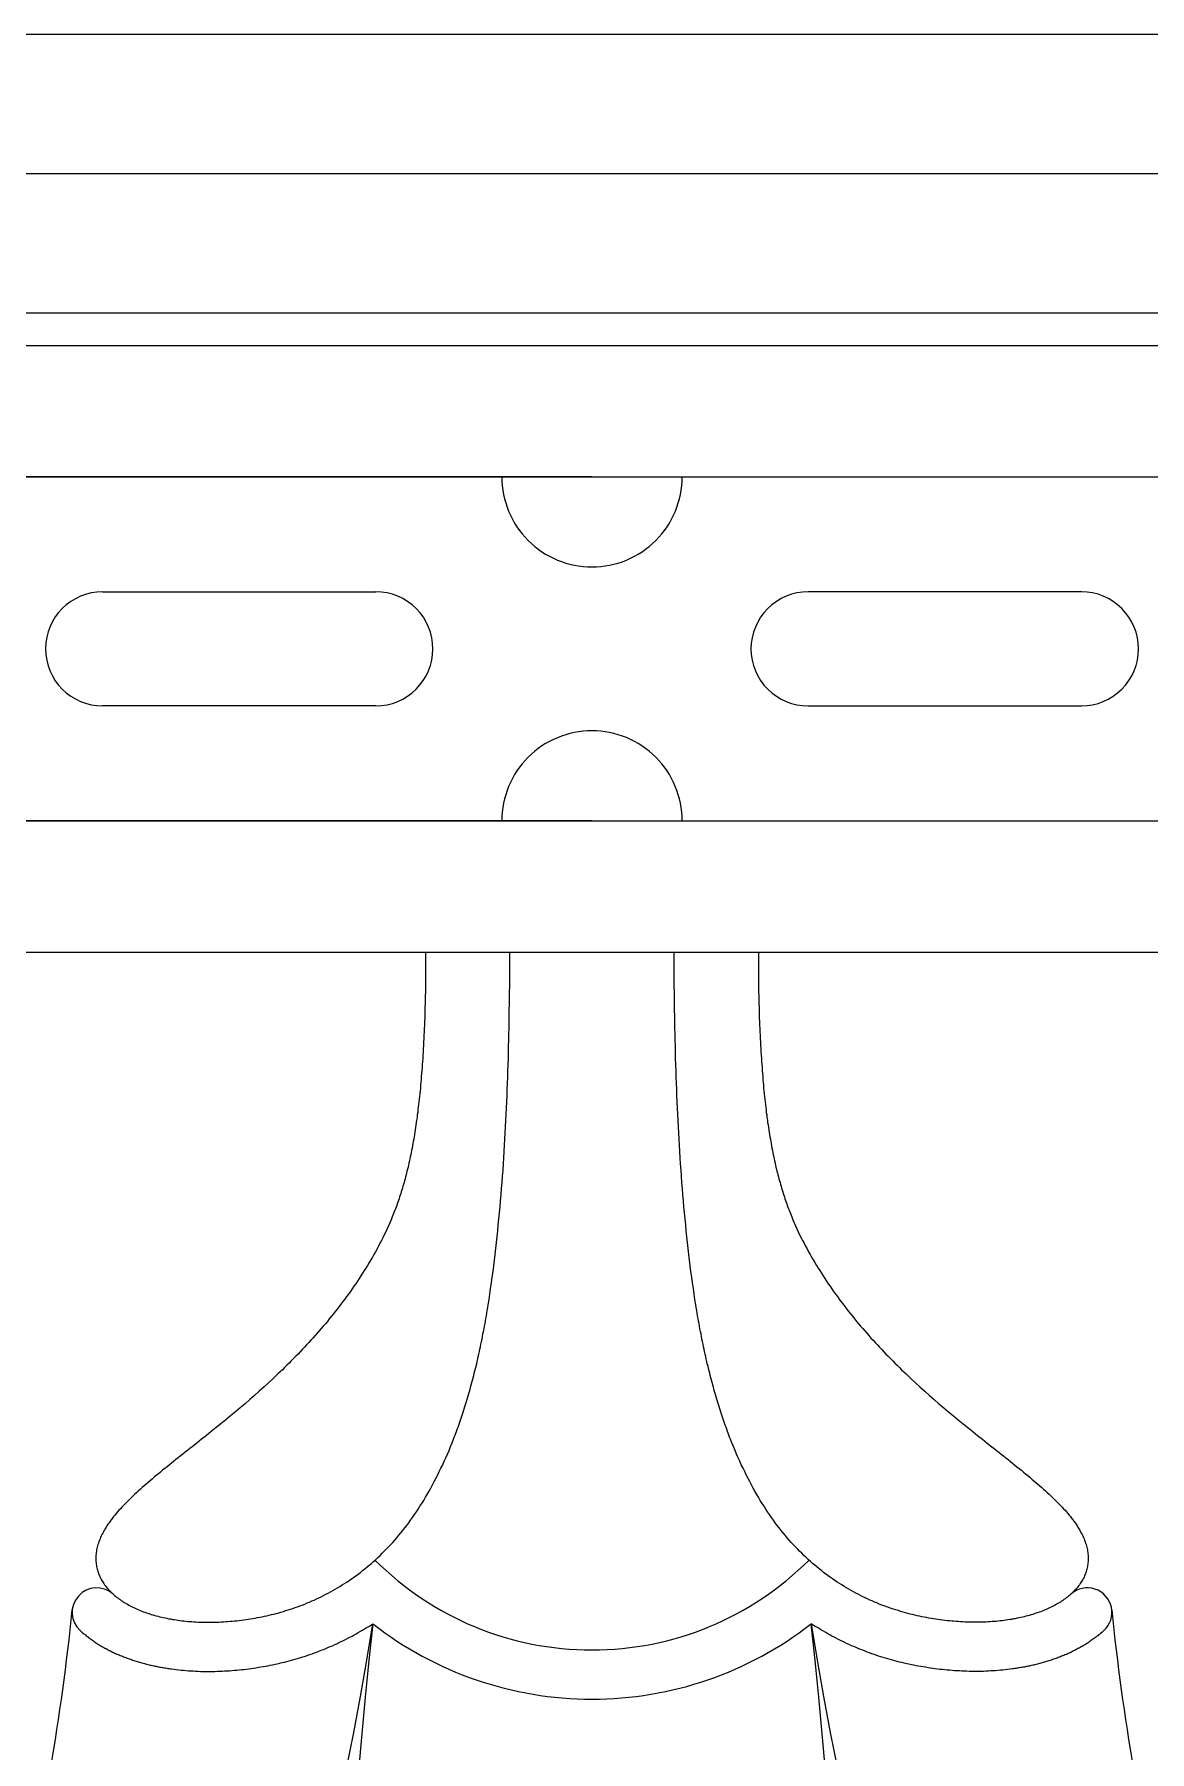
# Model space of a CAD drawing. Extents: x -111 to 2985, y -118 to 122.
# Drawn here: x 101.28 to 109.58, y 108.78 to 121.56 of the extents above; entities that cross this region are included whole.
import ezdxf

# ---------------------------------------------------------------- set-up
doc = ezdxf.new("R2010")
doc.units = 0
doc.layers.add('LAYER_03', color=5, linetype='CONTINUOUS')

msp = doc.modelspace()

# ---------------------------------------------------------------- linework, layer by layer
at = {"layer": 'LAYER_03'}
for points in [[(73.914, 121.562), (115.933, 121.562)], [(73.914, 120.525), (115.933, 120.525)], [(73.914, 119.488), (115.933, 119.488)], [(73.914, 119.244), (115.933, 119.244)], [(105.428, 118.268), (94.924, 118.268)], [(94.924, 118.268), (115.933, 118.268)], [(105.428, 118.268), (115.933, 118.268)], [(101.785, 117.411), (103.82, 117.411)], [(103.82, 116.562), (101.785, 116.562)], [(105.428, 115.705), (94.924, 115.705)], [(94.924, 115.705), (115.933, 115.705)], [(105.428, 115.705), (115.933, 115.705)], [(73.914, 114.729), (115.933, 114.729)], [(104.19, 114.729), (104.19, 114.698), (104.19, 114.667), (104.19, 114.636), (104.19, 114.606), (104.19, 114.576), (104.189, 114.546), (104.189, 114.517), (104.188, 114.488), (104.188, 114.459), (104.188, 114.43), (104.187, 114.402), (104.186, 114.374), (104.186, 114.346), (104.185, 114.318), (104.184, 114.291), (104.183, 114.264), (104.183, 114.238), (104.182, 114.211), (104.181, 114.185), (104.18, 114.159), (104.179, 114.134), (104.177, 114.109), (104.176, 114.083), (104.175, 114.059), (104.174, 114.034), (104.172, 114.01), (104.171, 113.986), (104.17, 113.962), (104.168, 113.938), (104.167, 113.915), (104.165, 113.892), (104.163, 113.869), (104.162, 113.847), (104.16, 113.824), (104.158, 113.802), (104.156, 113.78), (104.154, 113.759), (104.153, 113.737), (104.151, 113.716), (104.149, 113.695), (104.146, 113.674), (104.144, 113.654), (104.142, 113.633), (104.14, 113.613), (104.138, 113.593), (104.135, 113.574), (104.133, 113.554), (104.131, 113.535), (104.128, 113.516), (104.126, 113.497), (104.123, 113.478), (104.12, 113.46), (104.118, 113.441), (104.115, 113.423), (104.112, 113.405), (104.11, 113.388), (104.107, 113.37), (104.104, 113.353), (104.101, 113.336), (104.098, 113.319), (104.095, 113.302), (104.092, 113.285), (104.089, 113.269), (104.086, 113.252), (104.082, 113.236), (104.079, 113.22), (104.076, 113.204), (104.072, 113.189), (104.069, 113.173), (104.066, 113.158), (104.062, 113.143), (104.059, 113.127), (104.055, 113.113), (104.051, 113.098), (104.048, 113.083), (104.044, 113.069), (104.04, 113.054), (104.037, 113.04), (104.033, 113.026), (104.029, 113.012), (104.025, 112.998), (104.021, 112.985), (104.017, 112.971), (104.013, 112.958), (104.009, 112.944), (104.005, 112.931), (104.001, 112.918), (103.996, 112.905), (103.992, 112.892), (103.988, 112.88), (103.983, 112.867), (103.979, 112.855), (103.975, 112.842), (103.97, 112.83), (103.966, 112.818), (103.961, 112.806), (103.956, 112.794), (103.952, 112.782), (103.942, 112.758), (103.933, 112.735), (103.923, 112.712), (103.913, 112.69), (103.903, 112.667), (103.893, 112.645), (103.882, 112.623), (103.872, 112.602), (103.861, 112.581), (103.85, 112.56), (103.839, 112.539), (103.828, 112.518), (103.817, 112.497), (103.805, 112.477), (103.794, 112.457), (103.782, 112.437), (103.77, 112.416), (103.758, 112.396), (103.746, 112.376), (103.733, 112.357), (103.721, 112.337), (103.708, 112.317), (103.695, 112.298), (103.683, 112.278), (103.67, 112.259), (103.656, 112.24), (103.643, 112.22), (103.63, 112.201), (103.616, 112.182), (103.602, 112.163), (103.588, 112.145), (103.574, 112.126), (103.56, 112.107), (103.546, 112.089), (103.532, 112.07), (103.517, 112.052), (103.503, 112.034), (103.488, 112.015), (103.473, 111.997), (103.459, 111.979), (103.444, 111.961), (103.428, 111.943), (103.413, 111.926), (103.398, 111.908), (103.383, 111.89), (103.367, 111.873), (103.351, 111.855), (103.336, 111.838), (103.32, 111.821), (103.304, 111.803), (103.288, 111.786), (103.272, 111.769), (103.256, 111.752), (103.24, 111.735), (103.223, 111.719), (103.207, 111.702), (103.19, 111.685), (103.174, 111.668), (103.157, 111.652), (103.14, 111.635), (103.124, 111.619), (103.09, 111.587), (103.056, 111.554), (103.021, 111.522), (102.987, 111.491), (102.952, 111.459), (102.917, 111.428), (102.881, 111.397), (102.846, 111.366), (102.81, 111.336), (102.774, 111.306), (102.738, 111.276), (102.702, 111.246), (102.666, 111.217), (102.63, 111.188), (102.594, 111.159), (102.558, 111.13), (102.522, 111.102), (102.487, 111.073), (102.452, 111.045), (102.434, 111.032), (102.417, 111.018), (102.399, 111.004), (102.382, 110.99), (102.365, 110.977), (102.348, 110.963), (102.331, 110.95), (102.314, 110.936), (102.298, 110.923), (102.281, 110.909), (102.265, 110.896), (102.248, 110.883), (102.232, 110.87), (102.216, 110.857), (102.201, 110.844), (102.185, 110.831), (102.17, 110.818), (102.154, 110.805), (102.139, 110.792), (102.124, 110.779), (102.11, 110.767), (102.095, 110.754), (102.081, 110.741), (102.067, 110.729), (102.053, 110.716), (102.04, 110.704), (102.026, 110.692), (102.013, 110.679), (102, 110.667), (101.988, 110.655), (101.975, 110.643), (101.963, 110.631), (101.951, 110.619), (101.94, 110.607), (101.929, 110.595), (101.918, 110.583), (101.907, 110.572), (101.897, 110.56), (101.886, 110.548), (101.877, 110.537), (101.867, 110.525), (101.858, 110.514), (101.849, 110.502), (101.841, 110.491), (101.833, 110.48), (101.825, 110.468), (101.818, 110.457), (101.811, 110.446), (101.804, 110.435), (101.798, 110.424), (101.791, 110.413), (101.786, 110.402), (101.78, 110.391), (101.775, 110.381), (101.77, 110.37), (101.766, 110.359), (101.762, 110.349), (101.758, 110.338), (101.754, 110.328), (101.751, 110.318), (101.748, 110.307), (101.746, 110.297), (101.743, 110.287), (101.741, 110.277), (101.74, 110.267), (101.738, 110.257), (101.737, 110.247), (101.736, 110.237), (101.735, 110.228), (101.735, 110.218), (101.735, 110.208), (101.735, 110.199), (101.736, 110.19), (101.737, 110.18), (101.738, 110.171), (101.739, 110.162), (101.741, 110.153), (101.742, 110.144), (101.745, 110.135), (101.747, 110.126), (101.75, 110.117), (101.752, 110.108), (101.755, 110.1), (101.759, 110.091), (101.762, 110.083), (101.766, 110.074), (101.77, 110.066), (101.775, 110.058), (101.779, 110.05), (101.784, 110.042), (101.789, 110.034), (101.794, 110.026), (101.8, 110.018), (101.805, 110.011), (101.811, 110.003), (101.817, 109.996), (101.824, 109.988), (101.83, 109.981), (101.837, 109.974), (101.844, 109.967), (101.851, 109.96), (101.858, 109.953), (101.866, 109.946), (101.873, 109.939), (101.881, 109.933), (101.889, 109.926), (101.898, 109.92), (101.906, 109.913), (101.915, 109.907), (101.924, 109.901), (101.933, 109.895), (101.942, 109.889), (101.951, 109.883), (101.961, 109.878), (101.971, 109.872), (101.98, 109.866), (101.99, 109.861), (102.001, 109.856), (102.011, 109.851), (102.022, 109.846), (102.032, 109.841), (102.043, 109.836), (102.054, 109.831), (102.065, 109.826), (102.077, 109.822), (102.088, 109.817), (102.1, 109.813), (102.112, 109.809), (102.123, 109.805), (102.136, 109.801), (102.148, 109.797), (102.16, 109.793), (102.173, 109.79), (102.185, 109.786), (102.198, 109.783), (102.211, 109.78), (102.224, 109.776), (102.237, 109.773), (102.25, 109.771), (102.264, 109.768), (102.277, 109.765), (102.291, 109.763), (102.305, 109.76), (102.319, 109.758), (102.333, 109.756), (102.347, 109.754), (102.361, 109.752), (102.376, 109.75), (102.39, 109.748), (102.405, 109.747), (102.42, 109.745), (102.435, 109.744), (102.449, 109.743), (102.465, 109.742), (102.48, 109.741), (102.495, 109.74), (102.51, 109.74), (102.526, 109.739), (102.541, 109.739), (102.557, 109.739), (102.573, 109.739), (102.588, 109.739), (102.604, 109.739), (102.62, 109.739), (102.636, 109.74), (102.653, 109.74), (102.669, 109.741), (102.685, 109.742), (102.702, 109.743), (102.718, 109.744), (102.735, 109.746), (102.751, 109.747), (102.768, 109.749), (102.785, 109.75), (102.802, 109.752), (102.819, 109.754), (102.835, 109.756), (102.853, 109.759), (102.87, 109.761), (102.887, 109.764), (102.904, 109.767), (102.921, 109.77), (102.938, 109.773), (102.956, 109.776), (102.973, 109.78), (102.991, 109.783), (103.008, 109.787), (103.025, 109.791), (103.043, 109.796), (103.06, 109.8), (103.078, 109.804), (103.096, 109.809), (103.113, 109.814), (103.131, 109.819), (103.148, 109.825), (103.166, 109.83), (103.184, 109.836), (103.201, 109.842), (103.219, 109.848), (103.237, 109.854), (103.254, 109.861), (103.272, 109.867), (103.29, 109.874), (103.307, 109.882), (103.325, 109.889), (103.342, 109.897), (103.36, 109.904), (103.378, 109.912), (103.395, 109.921), (103.413, 109.929), (103.43, 109.938), (103.448, 109.947), (103.465, 109.956), (103.482, 109.965), (103.5, 109.975), (103.517, 109.985), (103.534, 109.995), (103.552, 110.005), (103.569, 110.016), (103.586, 110.027), (103.603, 110.038), (103.62, 110.049), (103.637, 110.061), (103.654, 110.073), (103.671, 110.085), (103.687, 110.097), (103.704, 110.11), (103.721, 110.123), (103.737, 110.136), (103.754, 110.15), (103.77, 110.163), (103.787, 110.177), (103.803, 110.192), (103.819, 110.206), (103.835, 110.221), (103.851, 110.236), (103.867, 110.252), (103.882, 110.268), (103.898, 110.284), (103.914, 110.3), (103.929, 110.316), (103.945, 110.333), (103.96, 110.351), (103.975, 110.368), (103.99, 110.386), (104.005, 110.404), (104.02, 110.422), (104.035, 110.441), (104.049, 110.46), (104.064, 110.48), (104.078, 110.499), (104.092, 110.519), (104.106, 110.54), (104.121, 110.56), (104.134, 110.581), (104.148, 110.603), (104.162, 110.624), (104.176, 110.646), (104.189, 110.669), (104.202, 110.691), (104.216, 110.714), (104.229, 110.738), (104.242, 110.761), (104.254, 110.786), (104.267, 110.81), (104.28, 110.835), (104.292, 110.86), (104.304, 110.885), (104.317, 110.911), (104.329, 110.937), (104.34, 110.964), (104.352, 110.991), (104.364, 111.018), (104.375, 111.046), (104.387, 111.074), (104.398, 111.102), (104.403, 111.117), (104.409, 111.131), (104.414, 111.146), (104.42, 111.16), (104.425, 111.175), (104.431, 111.19), (104.436, 111.205), (104.441, 111.22), (104.446, 111.235), (104.452, 111.25), (104.457, 111.265), (104.462, 111.281), (104.467, 111.296), (104.472, 111.312), (104.477, 111.328), (104.482, 111.344), (104.487, 111.359), (104.492, 111.375), (104.497, 111.392), (104.502, 111.408), (104.507, 111.424), (104.511, 111.441), (104.516, 111.457), (104.521, 111.474), (104.525, 111.49), (104.53, 111.507), (104.535, 111.524), (104.539, 111.541), (104.544, 111.558), (104.548, 111.576), (104.552, 111.593), (104.557, 111.61), (104.561, 111.628), (104.565, 111.645), (104.57, 111.663), (104.574, 111.681), (104.578, 111.699), (104.582, 111.717), (104.586, 111.735), (104.59, 111.754), (104.594, 111.772), (104.598, 111.79), (104.602, 111.809), (104.606, 111.828), (104.61, 111.847), (104.613, 111.866), (104.617, 111.885), (104.621, 111.904), (104.625, 111.923), (104.628, 111.942), (104.632, 111.962), (104.635, 111.981), (104.639, 112.001), (104.642, 112.021), (104.646, 112.041), (104.649, 112.061), (104.652, 112.081), (104.655, 112.101), (104.662, 112.141), (104.668, 112.182), (104.674, 112.224), (104.68, 112.265), (104.686, 112.307), (104.692, 112.35), (104.697, 112.392), (104.702, 112.435), (104.708, 112.478), (104.713, 112.522), (104.718, 112.565), (104.722, 112.609), (104.727, 112.654), (104.731, 112.698), (104.736, 112.743), (104.74, 112.787), (104.744, 112.832), (104.748, 112.877), (104.752, 112.923), (104.755, 112.968), (104.759, 113.014), (104.762, 113.06), (104.766, 113.105), (104.769, 113.151), (104.772, 113.197), (104.775, 113.243), (104.777, 113.29), (104.78, 113.336), (104.783, 113.382), (104.785, 113.428), (104.788, 113.475), (104.79, 113.521), (104.792, 113.567), (104.794, 113.613), (104.796, 113.66), (104.798, 113.706), (104.8, 113.752), (104.801, 113.798), (104.803, 113.844), (104.804, 113.89), (104.806, 113.936), (104.807, 113.982), (104.808, 114.027), (104.809, 114.073), (104.81, 114.118), (104.811, 114.163), (104.812, 114.208), (104.813, 114.253), (104.813, 114.297), (104.814, 114.342), (104.815, 114.386), (104.815, 114.43), (104.816, 114.473), (104.816, 114.517), (104.816, 114.56), (104.816, 114.603), (104.817, 114.645), (104.817, 114.687), (104.817, 114.729)], [(106.667, 114.729), (106.667, 114.698), (106.667, 114.667), (106.667, 114.636), (106.667, 114.606), (106.667, 114.576), (106.668, 114.546), (106.668, 114.517), (106.668, 114.488), (106.669, 114.459), (106.669, 114.43), (106.67, 114.402), (106.671, 114.374), (106.671, 114.346), (106.672, 114.318), (106.673, 114.291), (106.674, 114.264), (106.674, 114.238), (106.675, 114.211), (106.676, 114.185), (106.677, 114.159), (106.678, 114.134), (106.68, 114.109), (106.681, 114.083), (106.682, 114.059), (106.683, 114.034), (106.685, 114.01), (106.686, 113.986), (106.687, 113.962), (106.689, 113.938), (106.69, 113.915), (106.692, 113.892), (106.694, 113.869), (106.695, 113.847), (106.697, 113.824), (106.699, 113.802), (106.701, 113.78), (106.702, 113.759), (106.704, 113.737), (106.706, 113.716), (106.708, 113.695), (106.71, 113.674), (106.713, 113.654), (106.715, 113.633), (106.717, 113.613), (106.719, 113.593), (106.722, 113.574), (106.724, 113.554), (106.726, 113.535), (106.729, 113.516), (106.731, 113.497), (106.734, 113.478), (106.736, 113.46), (106.739, 113.441), (106.742, 113.423), (106.745, 113.405), (106.747, 113.388), (106.75, 113.37), (106.753, 113.353), (106.756, 113.336), (106.759, 113.319), (106.762, 113.302), (106.765, 113.285), (106.768, 113.269), (106.771, 113.252), (106.775, 113.236), (106.778, 113.22), (106.781, 113.204), (106.784, 113.189), (106.788, 113.173), (106.791, 113.158), (106.795, 113.143), (106.798, 113.127), (106.802, 113.113), (106.805, 113.098), (106.809, 113.083), (106.813, 113.069), (106.817, 113.054), (106.82, 113.04), (106.824, 113.026), (106.828, 113.012), (106.832, 112.998), (106.836, 112.985), (106.84, 112.971), (106.844, 112.958), (106.848, 112.944), (106.852, 112.931), (106.856, 112.918), (106.861, 112.905), (106.865, 112.892), (106.869, 112.88), (106.874, 112.867), (106.878, 112.855), (106.882, 112.842), (106.887, 112.83), (106.891, 112.818), (106.896, 112.806), (106.901, 112.794), (106.905, 112.782), (106.915, 112.758), (106.924, 112.735), (106.934, 112.712), (106.944, 112.69), (106.954, 112.667), (106.964, 112.645), (106.974, 112.623), (106.985, 112.602), (106.996, 112.581), (107.007, 112.56), (107.018, 112.539), (107.029, 112.518), (107.04, 112.497), (107.052, 112.477), (107.063, 112.457), (107.075, 112.437), (107.087, 112.416), (107.099, 112.396), (107.111, 112.376), (107.124, 112.357), (107.136, 112.337), (107.149, 112.317), (107.161, 112.298), (107.174, 112.278), (107.187, 112.259), (107.201, 112.24), (107.214, 112.22), (107.227, 112.201), (107.241, 112.182), (107.255, 112.163), (107.268, 112.145), (107.282, 112.126), (107.297, 112.107), (107.311, 112.089), (107.325, 112.07), (107.339, 112.052), (107.354, 112.034), (107.369, 112.015), (107.383, 111.997), (107.398, 111.979), (107.413, 111.961), (107.428, 111.943), (107.444, 111.926), (107.459, 111.908), (107.474, 111.89), (107.49, 111.873), (107.505, 111.855), (107.521, 111.838), (107.537, 111.821), (107.553, 111.803), (107.569, 111.786), (107.585, 111.769), (107.601, 111.752), (107.617, 111.735), (107.634, 111.719), (107.65, 111.702), (107.667, 111.685), (107.683, 111.668), (107.7, 111.652), (107.717, 111.635), (107.733, 111.619), (107.767, 111.587), (107.801, 111.554), (107.836, 111.522), (107.87, 111.491), (107.905, 111.459), (107.94, 111.428), (107.976, 111.397), (108.011, 111.366), (108.047, 111.336), (108.083, 111.306), (108.119, 111.276), (108.155, 111.246), (108.191, 111.217), (108.227, 111.188), (108.263, 111.159), (108.299, 111.13), (108.335, 111.102), (108.37, 111.073), (108.405, 111.045), (108.423, 111.032), (108.44, 111.018), (108.458, 111.004), (108.475, 110.99), (108.492, 110.977), (108.509, 110.963), (108.526, 110.95), (108.543, 110.936), (108.559, 110.923), (108.576, 110.909), (108.592, 110.896), (108.609, 110.883), (108.625, 110.87), (108.641, 110.857), (108.656, 110.844), (108.672, 110.831), (108.687, 110.818), (108.703, 110.805), (108.718, 110.792), (108.733, 110.779), (108.747, 110.767), (108.762, 110.754), (108.776, 110.741), (108.79, 110.729), (108.804, 110.716), (108.817, 110.704), (108.831, 110.692), (108.844, 110.679), (108.857, 110.667), (108.869, 110.655), (108.882, 110.643), (108.894, 110.631), (108.906, 110.619), (108.917, 110.607), (108.928, 110.595), (108.939, 110.583), (108.95, 110.572), (108.96, 110.56), (108.97, 110.548), (108.98, 110.537), (108.99, 110.525), (108.999, 110.514), (109.008, 110.502), (109.016, 110.491), (109.024, 110.48), (109.032, 110.468), (109.039, 110.457), (109.046, 110.446), (109.053, 110.435), (109.059, 110.424), (109.065, 110.413), (109.071, 110.402), (109.077, 110.391), (109.082, 110.381), (109.087, 110.37), (109.091, 110.359), (109.095, 110.349), (109.099, 110.338), (109.103, 110.328), (109.106, 110.318), (109.109, 110.307), (109.111, 110.297), (109.114, 110.287), (109.116, 110.277), (109.117, 110.267), (109.119, 110.257), (109.12, 110.247), (109.121, 110.237), (109.122, 110.228), (109.122, 110.218), (109.122, 110.208), (109.122, 110.199), (109.121, 110.19), (109.12, 110.18), (109.119, 110.171), (109.118, 110.162), (109.116, 110.153), (109.114, 110.144), (109.112, 110.135), (109.11, 110.126), (109.107, 110.117), (109.105, 110.108), (109.101, 110.1), (109.098, 110.091), (109.095, 110.083), (109.091, 110.074), (109.087, 110.066), (109.082, 110.058), (109.078, 110.05), (109.073, 110.042), (109.068, 110.034), (109.063, 110.026), (109.057, 110.018), (109.052, 110.011), (109.046, 110.003), (109.04, 109.996), (109.033, 109.988), (109.027, 109.981), (109.02, 109.974), (109.013, 109.967), (109.006, 109.96), (108.999, 109.953), (108.991, 109.946), (108.983, 109.939), (108.976, 109.933), (108.967, 109.926), (108.959, 109.92), (108.951, 109.913), (108.942, 109.907), (108.933, 109.901), (108.924, 109.895), (108.915, 109.889), (108.906, 109.883), (108.896, 109.878), (108.886, 109.872), (108.877, 109.866), (108.866, 109.861), (108.856, 109.856), (108.846, 109.851), (108.835, 109.846), (108.825, 109.841), (108.814, 109.836), (108.803, 109.831), (108.792, 109.826), (108.78, 109.822), (108.769, 109.817), (108.757, 109.813), (108.745, 109.809), (108.733, 109.805), (108.721, 109.801), (108.709, 109.797), (108.697, 109.793), (108.684, 109.79), (108.672, 109.786), (108.659, 109.783), (108.646, 109.78), (108.633, 109.776), (108.62, 109.773), (108.606, 109.771), (108.593, 109.768), (108.579, 109.765), (108.566, 109.763), (108.552, 109.76), (108.538, 109.758), (108.524, 109.756), (108.51, 109.754), (108.496, 109.752), (108.481, 109.75), (108.467, 109.748), (108.452, 109.747), (108.437, 109.745), (108.422, 109.744), (108.407, 109.743), (108.392, 109.742), (108.377, 109.741), (108.362, 109.74), (108.347, 109.74), (108.331, 109.739), (108.316, 109.739), (108.3, 109.739), (108.284, 109.739), (108.268, 109.739), (108.253, 109.739), (108.237, 109.739), (108.22, 109.74), (108.204, 109.74), (108.188, 109.741), (108.172, 109.742), (108.155, 109.743), (108.139, 109.744), (108.122, 109.746), (108.106, 109.747), (108.089, 109.749), (108.072, 109.75), (108.055, 109.752), (108.038, 109.754), (108.021, 109.756), (108.004, 109.759), (107.987, 109.761), (107.97, 109.764), (107.953, 109.767), (107.936, 109.77), (107.918, 109.773), (107.901, 109.776), (107.884, 109.78), (107.866, 109.783), (107.849, 109.787), (107.832, 109.791), (107.814, 109.796), (107.796, 109.8), (107.779, 109.804), (107.761, 109.809), (107.744, 109.814), (107.726, 109.819), (107.709, 109.825), (107.691, 109.83), (107.673, 109.836), (107.656, 109.842), (107.638, 109.848), (107.62, 109.854), (107.603, 109.861), (107.585, 109.867), (107.567, 109.874), (107.55, 109.882), (107.532, 109.889), (107.515, 109.897), (107.497, 109.904), (107.479, 109.912), (107.462, 109.921), (107.444, 109.929), (107.427, 109.938), (107.409, 109.947), (107.392, 109.956), (107.374, 109.965), (107.357, 109.975), (107.34, 109.985), (107.323, 109.995), (107.305, 110.005), (107.288, 110.016), (107.271, 110.027), (107.254, 110.038), (107.237, 110.049), (107.22, 110.061), (107.203, 110.073), (107.186, 110.085), (107.169, 110.097), (107.153, 110.11), (107.136, 110.123), (107.12, 110.136), (107.103, 110.15), (107.087, 110.163), (107.07, 110.177), (107.054, 110.192), (107.038, 110.206), (107.022, 110.221), (107.006, 110.236), (106.99, 110.252), (106.974, 110.268), (106.959, 110.284), (106.943, 110.3), (106.928, 110.316), (106.912, 110.333), (106.897, 110.351), (106.882, 110.368), (106.867, 110.386), (106.852, 110.404), (106.837, 110.422), (106.822, 110.441), (106.808, 110.46), (106.793, 110.48), (106.779, 110.499), (106.765, 110.519), (106.75, 110.54), (106.736, 110.56), (106.722, 110.581), (106.709, 110.603), (106.695, 110.624), (106.681, 110.646), (106.668, 110.669), (106.655, 110.691), (106.641, 110.714), (106.628, 110.738), (106.615, 110.761), (106.603, 110.786), (106.59, 110.81), (106.577, 110.835), (106.565, 110.86), (106.553, 110.885), (106.54, 110.911), (106.528, 110.937), (106.516, 110.964), (106.505, 110.991), (106.493, 111.018), (106.482, 111.046), (106.47, 111.074), (106.459, 111.102), (106.453, 111.117), (106.448, 111.131), (106.443, 111.146), (106.437, 111.16), (106.432, 111.175), (106.426, 111.19), (106.421, 111.205), (106.416, 111.22), (106.41, 111.235), (106.405, 111.25), (106.4, 111.265), (106.395, 111.281), (106.39, 111.296), (106.385, 111.312), (106.38, 111.328), (106.375, 111.344), (106.37, 111.359), (106.365, 111.375), (106.36, 111.392), (106.355, 111.408), (106.35, 111.424), (106.346, 111.441), (106.341, 111.457), (106.336, 111.474), (106.332, 111.49), (106.327, 111.507), (106.322, 111.524), (106.318, 111.541), (106.313, 111.558), (106.309, 111.576), (106.305, 111.593), (106.3, 111.61), (106.296, 111.628), (106.292, 111.645), (106.287, 111.663), (106.283, 111.681), (106.279, 111.699), (106.275, 111.717), (106.271, 111.735), (106.267, 111.754), (106.263, 111.772), (106.259, 111.79), (106.255, 111.809), (106.251, 111.828), (106.247, 111.847), (106.243, 111.866), (106.24, 111.885), (106.236, 111.904), (106.232, 111.923), (106.229, 111.942), (106.225, 111.962), (106.222, 111.981), (106.218, 112.001), (106.215, 112.021), (106.211, 112.041), (106.208, 112.061), (106.205, 112.081), (106.201, 112.101), (106.195, 112.141), (106.189, 112.182), (106.183, 112.224), (106.177, 112.265), (106.171, 112.307), (106.165, 112.35), (106.16, 112.392), (106.154, 112.435), (106.149, 112.478), (106.144, 112.522), (106.139, 112.565), (106.135, 112.609), (106.13, 112.654), (106.126, 112.698), (106.121, 112.743), (106.117, 112.787), (106.113, 112.832), (106.109, 112.877), (106.105, 112.923), (106.102, 112.968), (106.098, 113.014), (106.095, 113.06), (106.091, 113.105), (106.088, 113.151), (106.085, 113.197), (106.082, 113.243), (106.079, 113.29), (106.077, 113.336), (106.074, 113.382), (106.072, 113.428), (106.069, 113.475), (106.067, 113.521), (106.065, 113.567), (106.063, 113.613), (106.061, 113.66), (106.059, 113.706), (106.057, 113.752), (106.056, 113.798), (106.054, 113.844), (106.053, 113.89), (106.051, 113.936), (106.05, 113.982), (106.049, 114.027), (106.048, 114.073), (106.047, 114.118), (106.046, 114.163), (106.045, 114.208), (106.044, 114.253), (106.043, 114.297), (106.043, 114.342), (106.042, 114.386), (106.042, 114.43), (106.041, 114.473), (106.041, 114.517), (106.041, 114.56), (106.041, 114.603), (106.04, 114.645), (106.04, 114.687), (106.04, 114.729)], [(101.619, 109.676), (101.626, 109.669), (101.634, 109.663), (101.642, 109.656), (101.649, 109.65), (101.657, 109.644), (101.664, 109.638), (101.672, 109.632), (101.679, 109.626), (101.687, 109.62), (101.695, 109.615), (101.702, 109.609), (101.71, 109.604), (101.718, 109.599), (101.725, 109.593), (101.733, 109.588), (101.741, 109.583), (101.748, 109.578), (101.756, 109.573), (101.764, 109.569), (101.772, 109.564), (101.779, 109.559), (101.787, 109.555), (101.795, 109.55), (101.803, 109.546), (101.811, 109.542), (101.819, 109.537), (101.827, 109.533), (101.835, 109.529), (101.843, 109.525), (101.851, 109.521), (101.859, 109.517), (101.867, 109.513), (101.875, 109.509), (101.884, 109.506), (101.892, 109.502), (101.9, 109.498), (101.908, 109.495), (101.917, 109.491), (101.925, 109.488), (101.933, 109.485), (101.942, 109.481), (101.95, 109.478), (101.958, 109.475), (101.967, 109.472), (101.975, 109.469), (101.984, 109.465), (101.992, 109.463), (102.001, 109.46), (102.009, 109.457), (102.018, 109.454), (102.026, 109.451), (102.035, 109.448), (102.044, 109.446), (102.052, 109.443), (102.061, 109.441), (102.07, 109.438), (102.078, 109.436), (102.087, 109.433), (102.096, 109.431), (102.104, 109.429), (102.113, 109.427), (102.122, 109.424), (102.131, 109.422), (102.139, 109.42), (102.148, 109.418), (102.157, 109.416), (102.166, 109.414), (102.175, 109.412), (102.183, 109.411), (102.192, 109.409), (102.201, 109.407), (102.21, 109.405), (102.219, 109.404), (102.228, 109.402), (102.236, 109.401), (102.245, 109.399), (102.254, 109.398), (102.263, 109.396), (102.272, 109.395), (102.281, 109.393), (102.29, 109.392), (102.299, 109.391), (102.317, 109.389), (102.334, 109.386), (102.352, 109.384), (102.37, 109.382), (102.388, 109.381), (102.406, 109.379), (102.424, 109.378), (102.442, 109.377), (102.46, 109.376), (102.478, 109.375), (102.496, 109.374), (102.514, 109.373), (102.532, 109.373), (102.55, 109.373), (102.568, 109.373), (102.586, 109.373), (102.604, 109.373), (102.622, 109.373), (102.64, 109.374), (102.658, 109.374), (102.676, 109.375), (102.694, 109.376), (102.712, 109.377), (102.73, 109.378), (102.748, 109.379), (102.766, 109.381), (102.784, 109.382), (102.802, 109.384), (102.82, 109.386), (102.838, 109.388), (102.856, 109.39), (102.873, 109.392), (102.891, 109.395), (102.909, 109.397), (102.927, 109.4), (102.945, 109.403), (102.963, 109.406), (102.98, 109.409), (102.998, 109.412), (103.016, 109.415), (103.033, 109.419), (103.051, 109.422), (103.069, 109.426), (103.086, 109.43), (103.104, 109.434), (103.121, 109.438), (103.139, 109.442), (103.156, 109.447), (103.174, 109.451), (103.191, 109.456), (103.208, 109.461), (103.226, 109.466), (103.243, 109.471), (103.26, 109.476), (103.277, 109.481), (103.295, 109.487), (103.312, 109.493), (103.329, 109.498), (103.346, 109.504), (103.363, 109.511), (103.38, 109.517), (103.396, 109.523), (103.413, 109.53), (103.43, 109.536), (103.447, 109.543), (103.463, 109.55), (103.48, 109.557), (103.496, 109.564), (103.513, 109.572), (103.529, 109.579), (103.545, 109.587), (103.562, 109.595), (103.578, 109.603), (103.594, 109.611), (103.61, 109.619), (103.626, 109.627), (103.642, 109.636), (103.658, 109.644), (103.674, 109.653), (103.689, 109.662), (103.705, 109.671), (103.72, 109.68), (103.736, 109.689), (103.751, 109.699), (103.766, 109.708), (103.782, 109.718), (103.797, 109.727)], [(109.238, 109.676), (109.231, 109.669), (109.223, 109.663), (109.215, 109.656), (109.208, 109.65), (109.2, 109.644), (109.193, 109.638), (109.185, 109.632), (109.177, 109.626), (109.17, 109.62), (109.162, 109.615), (109.155, 109.609), (109.147, 109.604), (109.139, 109.599), (109.132, 109.593), (109.124, 109.588), (109.116, 109.583), (109.109, 109.578), (109.101, 109.573), (109.093, 109.569), (109.085, 109.564), (109.077, 109.559), (109.07, 109.555), (109.062, 109.55), (109.054, 109.546), (109.046, 109.542), (109.038, 109.537), (109.03, 109.533), (109.022, 109.529), (109.014, 109.525), (109.006, 109.521), (108.998, 109.517), (108.99, 109.513), (108.982, 109.509), (108.973, 109.506), (108.965, 109.502), (108.957, 109.498), (108.949, 109.495), (108.94, 109.491), (108.932, 109.488), (108.924, 109.485), (108.915, 109.481), (108.907, 109.478), (108.899, 109.475), (108.89, 109.472), (108.882, 109.469), (108.873, 109.465), (108.865, 109.463), (108.856, 109.46), (108.848, 109.457), (108.839, 109.454), (108.83, 109.451), (108.822, 109.448), (108.813, 109.446), (108.805, 109.443), (108.796, 109.441), (108.787, 109.438), (108.779, 109.436), (108.77, 109.433), (108.761, 109.431), (108.753, 109.429), (108.744, 109.427), (108.735, 109.424), (108.726, 109.422), (108.718, 109.42), (108.709, 109.418), (108.7, 109.416), (108.691, 109.414), (108.682, 109.412), (108.674, 109.411), (108.665, 109.409), (108.656, 109.407), (108.647, 109.405), (108.638, 109.404), (108.629, 109.402), (108.62, 109.401), (108.612, 109.399), (108.603, 109.398), (108.594, 109.396), (108.585, 109.395), (108.576, 109.393), (108.567, 109.392), (108.558, 109.391), (108.54, 109.389), (108.522, 109.386), (108.505, 109.384), (108.487, 109.382), (108.469, 109.381), (108.451, 109.379), (108.433, 109.378), (108.415, 109.377), (108.397, 109.376), (108.379, 109.375), (108.361, 109.374), (108.343, 109.373), (108.325, 109.373), (108.307, 109.373), (108.289, 109.373), (108.271, 109.373), (108.253, 109.373), (108.235, 109.373), (108.217, 109.374), (108.199, 109.374), (108.181, 109.375), (108.163, 109.376), (108.145, 109.377), (108.127, 109.378), (108.109, 109.379), (108.091, 109.381), (108.073, 109.382), (108.055, 109.384), (108.037, 109.386), (108.019, 109.388), (108.001, 109.39), (107.983, 109.392), (107.966, 109.395), (107.948, 109.397), (107.93, 109.4), (107.912, 109.403), (107.894, 109.406), (107.877, 109.409), (107.859, 109.412), (107.841, 109.415), (107.824, 109.419), (107.806, 109.422), (107.788, 109.426), (107.771, 109.43), (107.753, 109.434), (107.736, 109.438), (107.718, 109.442), (107.701, 109.447), (107.683, 109.451), (107.666, 109.456), (107.648, 109.461), (107.631, 109.466), (107.614, 109.471), (107.597, 109.476), (107.579, 109.481), (107.562, 109.487), (107.545, 109.493), (107.528, 109.498), (107.511, 109.504), (107.494, 109.511), (107.477, 109.517), (107.461, 109.523), (107.444, 109.53), (107.427, 109.536), (107.41, 109.543), (107.394, 109.55), (107.377, 109.557), (107.361, 109.564), (107.344, 109.572), (107.328, 109.579), (107.311, 109.587), (107.295, 109.595), (107.279, 109.603), (107.263, 109.611), (107.247, 109.619), (107.231, 109.627), (107.215, 109.636), (107.199, 109.644), (107.183, 109.653), (107.168, 109.662), (107.152, 109.671), (107.137, 109.68), (107.121, 109.689), (107.106, 109.699), (107.09, 109.708), (107.075, 109.718), (107.06, 109.727)]]:
    msp.add_lwpolyline(points, dxfattribs=at)
for points in [[(104.757, 118.268, 0.414214), (105.428, 117.596)], [(105.428, 117.596, 0.414214), (106.1, 118.268)], [(101.785, 117.411, 1), (101.785, 116.562)], [(103.82, 116.562, 0.414214), (104.244, 116.986, 0.414214), (103.82, 117.411)], [(105.428, 116.376, 0.414214), (104.757, 115.705)], [(106.1, 115.705, 0.414214), (105.428, 116.376)], [(103.813, 110.201, 0.198977), (105.428, 109.532)], [(105.428, 109.532, 0.198977), (107.044, 110.201)], [(101.863, 109.948, 1), (101.619, 109.676)], [(109.238, 109.676, 1), (108.994, 109.948)], [(94.924, 95.342, 0.113125), (101.146, 107.477, 0.037471), (101.559, 109.83)], [(94.924, 95.342, 0.20129), (103.797, 109.727, 0.102217), (105.428, 92.392)], [(103.797, 109.727, 0.167355), (105.428, 109.166)], [(105.428, 109.166, 0.167355), (107.06, 109.727)], [(105.428, 92.392, 0.102217), (107.06, 109.727, 0.20129), (115.933, 95.342)], [(109.298, 109.83, 0.037471), (109.711, 107.477, 0.113125), (115.933, 95.342)]]:
    msp.add_lwpolyline(points, format="xyb", dxfattribs=at)
msp.add_lwpolyline([(107.037, 117.411, 0.414214), (106.612, 116.986, 0.414214), (107.037, 116.562), (109.072, 116.562, 0.414214), (109.497, 116.986, 0.414214), (109.072, 117.411)], format="xyb", close=True, dxfattribs=at)

doc.saveas('drawing.dxf')
